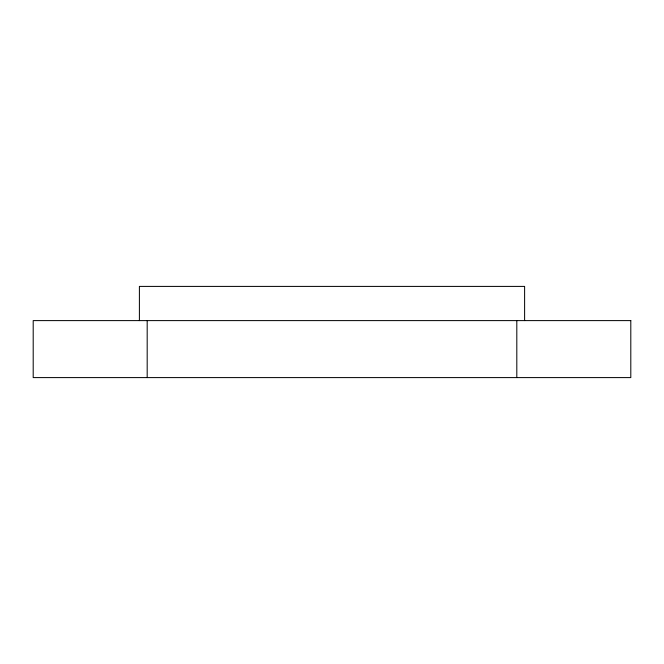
<?xml version="1.0" encoding="UTF-8"?>
<svg xmlns="http://www.w3.org/2000/svg" width="664" height="664" viewBox="0 0 664 664"><rect width="100%" height="100%" fill="white"/><g stroke="black" fill="none" stroke-linecap="round" stroke-linejoin="round"><path stroke-width="1" d="M524.61 320.604L524.61 286.408L139.398 286.408L139.398 320.604M516.808 320.604L516.808 377.592M147.184 320.604L147.184 377.592M630.8 320.604L33.2 320.604L33.2 377.592L630.8 377.592L630.8 320.604"/></g></svg>
